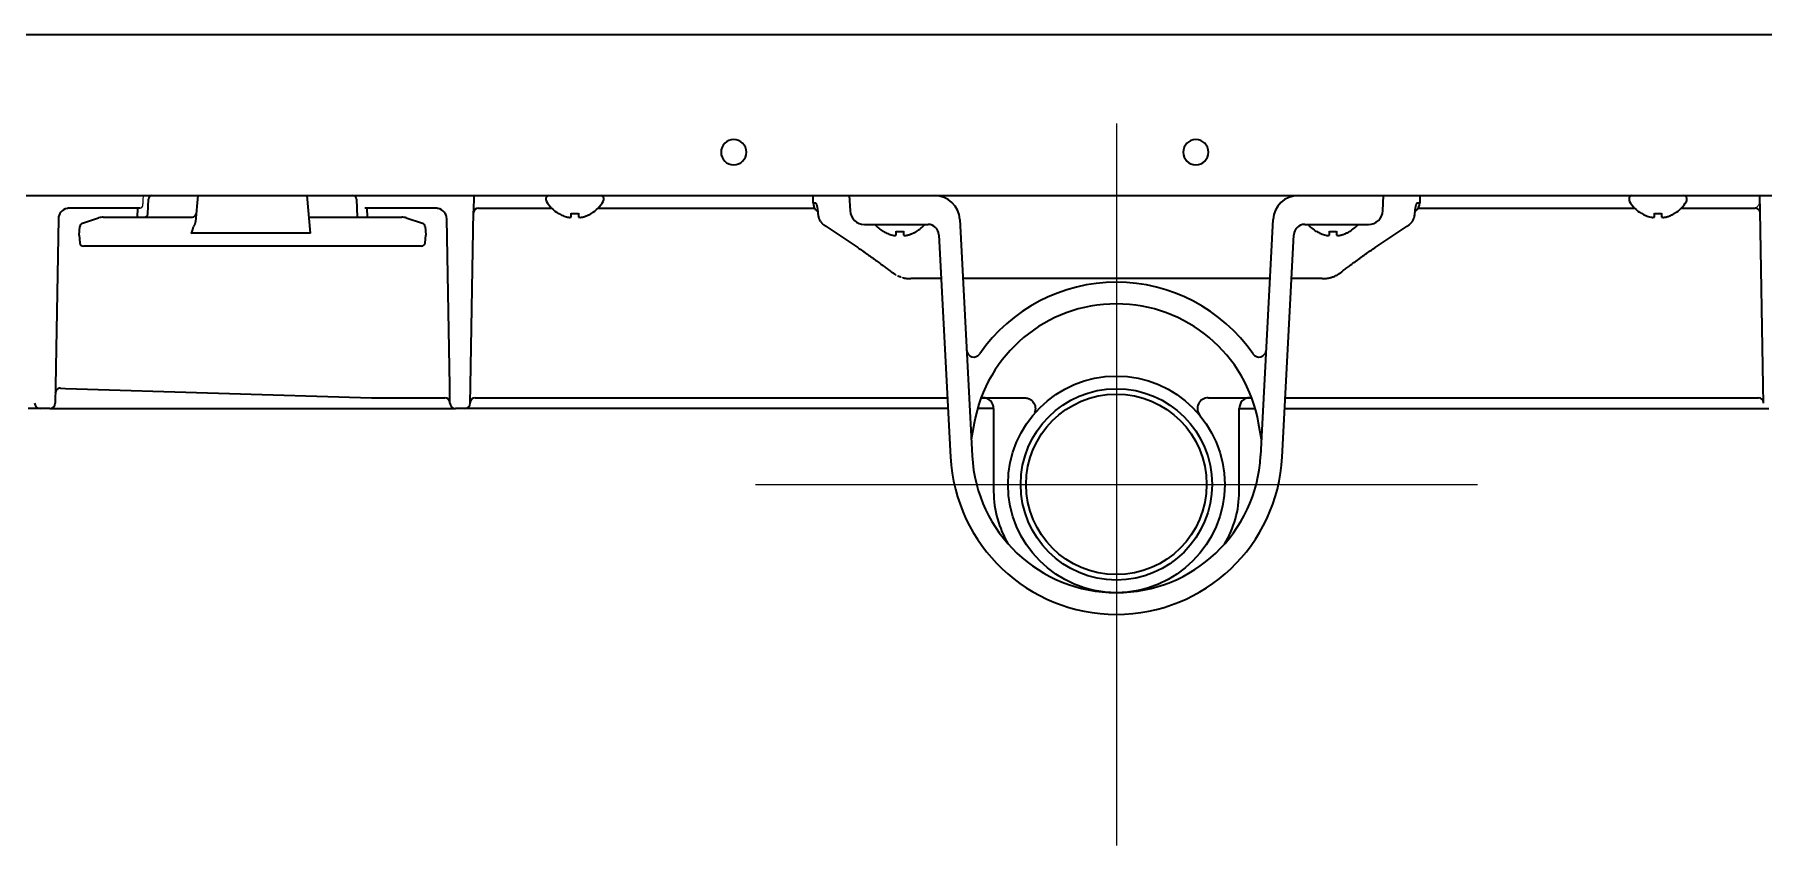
# Model space of a CAD drawing. Extents: x 5819 to 10669, y -850 to 3566.
# Drawn here: x 6100.7 to 6340.2, y 1280.8 to 1393.1 of the extents above; entities that cross this region are included whole.
import ezdxf

# ---------------------------------------------------------------- set-up
doc = ezdxf.new("R2010")
doc.units = 0
doc.header["$LTSCALE"] = 5
doc.layers.get('0').update_dxf_attribs({"linetype": 'CONTINUOUS', "lineweight": 0})
doc.layers.add('1', color=7, linetype='CONTINUOUS', true_color=0xffffff)

msp = doc.modelspace()

# ---------------------------------------------------------------- linework, layer by layer
at = {"color": 6}
for p, q in [((6250.57, 1380.83), (6250.57, 1280.83)), ((6200.57, 1330.83), (6300.57, 1330.83))]:
    msp.add_line(p, q, dxfattribs=at)
at = {"layer": '1', "color": 7, "linetype": 'Continuous', "lineweight": 35}
for p, q in [((5854.57, 1393.13), (6646.57, 1393.13)), ((5822.57, 1370.83), (6400.07, 1370.83)), ((6116.44, 1368.31), (6116.51, 1370.34)), ((6123.34, 1370.83), (6123.02, 1367.23)), ((6138.97, 1365.61), (6138.51, 1370.83)), ((6145.33, 1370.34), (6145.42, 1367.83)), ((6161.57, 1370.81), (6161.53, 1368.69)), ((6171.57, 1370.43), (6171.57, 1370.23)), ((6179.57, 1370.23), (6179.57, 1370.43)), ((6208.57, 1369.83), (6208.57, 1370.83)), ((6213.57, 1370.83), (6213.68, 1368.72)), ((6287.46, 1368.72), (6287.57, 1370.83)), ((6292.57, 1370.83), (6292.57, 1369.83)), ((6321.57, 1370.43), (6321.57, 1370.23)), ((6329.57, 1370.23), (6329.57, 1370.43)), ((6339.71, 1368.69), (6339.67, 1370.81)), ((6104.04, 1367.6), (6103.64, 1344.46)), ((6110.98, 1369.08), (6105.54, 1369.08)), ((6109.61, 1367.72), (6107.37, 1366.97)), ((6110.25, 1367.83), (6114.92, 1367.83)), ((6112.57, 1369.08), (6111.66, 1369.08)), ((6115.35, 1369.08), (6112.57, 1369.08)), ((6114.92, 1367.83), (6122.61, 1367.83)), ((6115.02, 1369.08), (6114.97, 1367.83)), ((6138.77, 1367.83), (6146.92, 1367.83)), ((6149.27, 1369.08), (6146.49, 1369.08)), ((6146.87, 1367.83), (6146.83, 1369.08)), ((6146.92, 1367.83), (6151.6, 1367.83)), ((6150.18, 1369.08), (6149.27, 1369.08)), ((6156.33, 1369.08), (6150.86, 1369.08)), ((6154.48, 1366.97), (6152.23, 1367.72)), ((6158.24, 1344.46), (6157.83, 1367.6)), ((6161.11, 1344.46), (6161.53, 1368.69)), ((6162.22, 1369.08), (6164.55, 1369.08)), ((6164.55, 1369.08), (6172.35, 1369.08)), ((6173.27, 1368.35), (6173.27, 1368.38)), ((6177.87, 1368.38), (6177.87, 1368.35)), ((6178.79, 1369.08), (6208.77, 1369.08)), ((6228.88, 1367.51), (6230.6, 1334.78)), ((6270.55, 1334.78), (6272.26, 1367.51)), ((6292.37, 1369.08), (6322.35, 1369.08)), ((6323.27, 1368.35), (6323.27, 1368.38)), ((6327.87, 1368.38), (6327.87, 1368.35)), ((6328.79, 1369.08), (6336.69, 1369.08)), ((6336.69, 1369.08), (6339.02, 1369.08)), ((6339.12, 1369.1), (6339.02, 1369.08)), ((6340.13, 1344.46), (6339.71, 1368.69)), ((6106.92, 1365.33), (6107.03, 1366.54)), ((6106.92, 1365.33), (6107.01, 1364.28)), ((6138.97, 1365.61), (6122.38, 1365.61)), ((6154.82, 1366.54), (6154.92, 1365.33)), ((6154.83, 1364.28), (6154.92, 1365.33)), ((6215.68, 1366.83), (6218.68, 1366.83)), ((6218.27, 1365.85), (6218.27, 1365.88)), ((6218.68, 1366.83), (6224.49, 1366.83)), ((6222.87, 1365.88), (6222.87, 1365.85)), ((6225.99, 1365.4), (6227.6, 1334.62)), ((6273.54, 1334.62), (6275.15, 1365.4)), ((6276.65, 1366.83), (6282.46, 1366.83)), ((6278.27, 1365.85), (6278.27, 1365.88)), ((6282.46, 1366.83), (6285.47, 1366.83)), ((6282.87, 1365.88), (6282.87, 1365.85)), ((6114.92, 1363.83), (6107.51, 1363.83)), ((6146.92, 1363.83), (6114.92, 1363.83)), ((6154.33, 1363.83), (6146.92, 1363.83)), ((6221, 1359.45), (6220.93, 1359.46)), ((6103.64, 1344.46), (6103.6, 1342.06)), ((6104.34, 1344.15), (6105.02, 1344.13)), ((6105.02, 1344.13), (6147.42, 1342.83)), ((6158.28, 1342.06), (6158.24, 1344.46)), ((6161.07, 1342.06), (6161.11, 1344.46)), ((6340.18, 1342.06), (6340.13, 1344.46)), ((6101.5, 1341.33), (6099.84, 1341.33)), ((6102.85, 1341.33), (6101.5, 1341.33)), ((6102.85, 1341.33), (6104.69, 1341.33)), ((6104.69, 1341.33), (6157.38, 1341.33)), ((6147.73, 1342.83), (6156.63, 1342.83)), ((6156.63, 1342.83), (6157.58, 1342.83)), ((6157.38, 1341.33), (6159.03, 1341.33)), ((6160.32, 1341.33), (6159.03, 1341.33)), ((6162.16, 1341.33), (6160.32, 1341.33)), ((6161.77, 1342.83), (6227.17, 1342.83)), ((6227.25, 1341.33), (6162.16, 1341.33)), ((6233.57, 1341.33), (6231.34, 1341.33)), ((6231.84, 1342.83), (6237.84, 1342.83)), ((6233.57, 1341.33), (6233.57, 1329.83)), ((6263.3, 1342.83), (6269.31, 1342.83)), ((6267.57, 1329.83), (6267.57, 1341.33)), ((6267.57, 1341.33), (6269.8, 1341.33)), ((6273.89, 1341.33), (6339.08, 1341.33)), ((6273.97, 1342.83), (6339.48, 1342.83)), ((6339.08, 1341.33), (6340.93, 1341.33)), ((6230.88, 1339.3), (6230.48, 1337.05)), ((6270.66, 1337.05), (6270.27, 1339.3))]:
    msp.add_line(p, q, dxfattribs=at)
for radius in [15, 13.25, 12.5]:
    msp.add_circle((6250.57, 1330.83), radius, dxfattribs=at)
for centre, radius, start, end in [((6197.57, 1376.83), 1.75, 0, 180), ((6197.57, 1376.83), 1.75, 180, 0), ((6261.57, 1376.83), 1.75, 0, 180), ((6261.57, 1376.83), 1.75, 180, 0), ((6117.01, 1370.33), 0.5, 90, 178), ((6144.84, 1370.33), 0.5, 2, 90), ((6171.97, 1370.43), 0.4, 90, 180), ((6171.97, 1370.23), 0.4, 180, 210.3012), ((6175.77, 1372.45), 4.8, 210.3012, 238.6273), ((6175.37, 1372.45), 4.8, 301.3727, 329.6988), ((6179.17, 1370.43), 0.4, 0, 90), ((6179.17, 1370.23), 0.4, 329.6988, 0), ((6210.07, 1369.83), 1.5, 180, 231.858), ((6225.39, 1367.33), 3.5, 3, 90), ((6275.76, 1367.33), 3.5, 90, 177), ((6291.07, 1369.83), 1.5, 308.1993, 0), ((6321.97, 1370.43), 0.4, 90, 180), ((6321.97, 1370.23), 0.4, 180, 210.3012), ((6325.77, 1372.45), 4.8, 210.3012, 238.6273), ((6325.37, 1372.45), 4.8, 301.3727, 329.6988), ((6329.17, 1370.43), 0.4, 0, 90), ((6329.17, 1370.23), 0.4, 329.6988, 0), ((6105.54, 1367.58), 1.5, 101.3798, 179), ((6110.25, 1365.83), 2, 90, 108.4349), ((6115.94, 1368.33), 0.5, 270, 358), ((6122.61, 1368.33), 0.5, 270, 355), ((6151.6, 1365.83), 2, 71.5651, 90), ((6156.33, 1367.58), 1.5, 1, 78.6202), ((6162.22, 1368.38), 0.7, 90, 179), ((6215.68, 1368.83), 2, 183, 270), ((6285.47, 1368.83), 2, 270, 357), ((6339.02, 1368.38), 0.7, 1.0001, 90), ((6107.53, 1366.5), 0.5, 108.4349, 175), ((6154.32, 1366.5), 0.5, 5, 71.5651), ((6220.77, 1369.95), 4.8, 220.5419, 238.6273), ((6220.37, 1369.95), 4.8, 301.3727, 319.4581), ((6224.49, 1365.33), 1.5, 3, 90), ((6276.65, 1365.33), 1.5, 90, 177), ((6280.77, 1369.95), 4.8, 220.5419, 238.6273), ((6280.37, 1369.95), 4.8, 301.3727, 319.4581), ((6107.51, 1364.33), 0.5, 185, 270), ((6154.33, 1364.33), 0.5, 270, 355), ((6250.57, 1335.83), 23, 34.6585, 145.3415), ((6250.57, 1335.83), 20, 10, 170), ((6230.83, 1349.47), 1, 183, 325.3415), ((6270.31, 1349.47), 1, 214.6585, 357), ((6104.32, 1343.45), 0.7, 88.243, 179), ((6101.5, 1342.08), 0.75, 181, 270), ((6102.85, 1342.08), 0.75, 270, 359), ((6157.58, 1342.13), 0.7, 1, 90), ((6159.03, 1342.08), 0.75, 181, 270), ((6160.32, 1342.08), 0.75, 270, 359), ((6161.77, 1342.13), 0.7, 90, 179), ((6232.07, 1341.33), 1.5, 0, 90), ((6263.3, 1341.33), 1.5, 90, 219.5212), ((6269.07, 1341.33), 1.5, 90, 180), ((6339.48, 1342.13), 0.7, 1, 90), ((6250.57, 1335.83), 23, 183, 357), ((6250.57, 1335.83), 20, 183, 357), ((6247.57, 1329.83), 14, 180, 211.2694), ((6253.57, 1329.83), 14, 328.7306, 0)]:
    msp.add_arc(centre, radius, start, end, dxfattribs=at)
at = {"layer": '1', "color": 51, "linetype": 'Continuous', "lineweight": 13}
msp.add_ellipse((6115.35, 1369.48), major_axis=(0, 0.4), ratio=0.994667, start_param=3.141593, end_param=4.660029, dxfattribs=at)
at = {"layer": '1', "color": 7, "linetype": 'Continuous', "lineweight": 35}
msp.add_ellipse((6122.74, 1369.71), major_axis=(0.36, 4.1), ratio=0.121482, start_param=3.152266, end_param=3.833542, dxfattribs=at)
at = {"layer": '1', "color": 51, "linetype": 'Continuous', "lineweight": 13}
for points, knots in [([(6115.75, 1369.46), (6115.76, 1369.67), (6115.77, 1369.89), (6115.79, 1370.11), (6115.79, 1370.11), (6115.8, 1370.33), (6115.81, 1370.55), (6115.82, 1370.77)], [0, 0, 0, 0, 0.499999, 0.499999, 0.500496, 0.500496, 1, 1, 1, 1]), ([(6339.69, 1370.06), (6339.69, 1370), (6339.68, 1369.87), (6339.61, 1369.68), (6339.52, 1369.51), (6339.42, 1369.37), (6339.33, 1369.26), (6339.24, 1369.18), (6339.17, 1369.13), (6339.13, 1369.11), (6339.12, 1369.1)], [0, 0, 0, 0, 0.158676, 0.322701, 0.48023, 0.619492, 0.742278, 0.85067, 0.947398, 1, 1, 1, 1])]:
    msp.add_open_spline(points, degree=3, knots=knots, dxfattribs=at)
at = {"layer": '1', "color": 7, "linetype": 'Continuous', "lineweight": 35}
for points, knots in [([(6208.57, 1369.83), (6208.57, 1369.83), (6208.57, 1369.83), (6208.57, 1369.83), (6208.58, 1369.83), (6208.59, 1369.83), (6208.62, 1369.83), (6208.69, 1369.83), (6208.77, 1369.83), (6208.86, 1369.83)], [0, 0, 0, 0, 0.061127, 0.061127, 0.123719, 0.248902, 0.499268, 0.499268, 1, 1, 1, 1]), ([(6208.86, 1369.83), (6208.88, 1369.83), (6208.91, 1369.81), (6208.95, 1369.76), (6208.97, 1369.72), (6208.97, 1369.71), (6208.98, 1369.69), (6209, 1369.66), (6209.01, 1369.63), (6209.04, 1369.56), (6209.05, 1369.5), (6209.08, 1369.42), (6209.08, 1369.41), (6209.09, 1369.37), (6209.09, 1369.36), (6209.11, 1369.3), (6209.12, 1369.23), (6209.14, 1369.15), (6209.15, 1369.08), (6209.15, 1369.06), (6209.16, 1369.02), (6209.17, 1369), (6209.18, 1368.89), (6209.2, 1368.79), (6209.21, 1368.64), (6209.22, 1368.59), (6209.22, 1368.51), (6209.23, 1368.49), (6209.23, 1368.43), (6209.23, 1368.41), (6209.23, 1368.38)], [0, 0, 0, 0, 0.125, 0.25, 0.25, 0.28125, 0.28125, 0.3125, 0.375, 0.375, 0.5, 0.5, 0.53125, 0.53125, 0.5625, 0.5625, 0.625, 0.6875, 0.6875, 0.71875, 0.71875, 0.75, 0.75, 0.875, 0.875, 0.9375, 0.9375, 0.96875, 0.96875, 1, 1, 1, 1]), ([(6291.91, 1368.38), (6291.92, 1368.43), (6291.92, 1368.49), (6291.93, 1368.59), (6291.93, 1368.64), (6291.95, 1368.79), (6291.96, 1368.88), (6291.98, 1369), (6291.98, 1369.02), (6291.99, 1369.06), (6292, 1369.13), (6292.01, 1369.19), (6292.03, 1369.25), (6292.03, 1369.26), (6292.04, 1369.3), (6292.04, 1369.32), (6292.06, 1369.37), (6292.06, 1369.41), (6292.09, 1369.5), (6292.11, 1369.56), (6292.14, 1369.63), (6292.14, 1369.65), (6292.16, 1369.68), (6292.16, 1369.69), (6292.17, 1369.71), (6292.18, 1369.72), (6292.2, 1369.76), (6292.22, 1369.78), (6292.24, 1369.81), (6292.25, 1369.82), (6292.27, 1369.82), (6292.28, 1369.83), (6292.28, 1369.83)], [0, 0, 0, 0, 0.0625, 0.0625, 0.125, 0.125, 0.25, 0.25, 0.28125, 0.28125, 0.3125, 0.375, 0.375, 0.40625, 0.40625, 0.4375, 0.4375, 0.5, 0.5, 0.625, 0.625, 0.6875, 0.6875, 0.71875, 0.71875, 0.75, 0.75, 0.875, 0.875, 0.9375, 0.9375, 1, 1, 1, 1]), ([(6292.28, 1369.83), (6292.38, 1369.83), (6292.45, 1369.83), (6292.51, 1369.83), (6292.52, 1369.83), (6292.54, 1369.83), (6292.55, 1369.83), (6292.57, 1369.83), (6292.57, 1369.83), (6292.57, 1369.83)], [0, 0, 0, 0, 0.501041, 0.501041, 0.626301, 0.626301, 0.751561, 0.751561, 1, 1, 1, 1]), ([(6105.54, 1369.08), (6105.49, 1369.08), (6105.44, 1369.07), (6105.34, 1369.06), (6105.29, 1369.06), (6105.25, 1369.05)], [0, 0, 0, 0, 0.5, 0.5, 1, 1, 1, 1]), ([(6111.66, 1369.08), (6111.61, 1369.08), (6111.55, 1369.08), (6111.44, 1369.08), (6111.39, 1369.08), (6111.3, 1369.08), (6111.27, 1369.08), (6111.21, 1369.08), (6111.19, 1369.08), (6111.1, 1369.08), (6111.04, 1369.08), (6110.98, 1369.08)], [0, 0, 0, 0, 0.25, 0.25, 0.5, 0.5, 0.625, 0.625, 0.75, 0.75, 1, 1, 1, 1]), ([(6123.02, 1367.23), (6123.02, 1367.17), (6123, 1367.11), (6122.98, 1367.02), (6122.97, 1366.99), (6122.94, 1366.93), (6122.93, 1366.9), (6122.91, 1366.84), (6122.89, 1366.82), (6122.87, 1366.76), (6122.85, 1366.73), (6122.83, 1366.67), (6122.82, 1366.65), (6122.79, 1366.59), (6122.78, 1366.56), (6122.78, 1366.53)], [0, 0, 0, 0, 0.25, 0.25, 0.375, 0.375, 0.5, 0.5, 0.625, 0.625, 0.75, 0.75, 0.875, 0.875, 1, 1, 1, 1]), ([(6150.86, 1369.08), (6150.81, 1369.08), (6150.75, 1369.08), (6150.63, 1369.08), (6150.57, 1369.08), (6150.46, 1369.08), (6150.4, 1369.08), (6150.32, 1369.08), (6150.29, 1369.08), (6150.24, 1369.08), (6150.21, 1369.08), (6150.18, 1369.08)], [0, 0, 0, 0, 0.25, 0.25, 0.5, 0.5, 0.75, 0.75, 0.875, 0.875, 1, 1, 1, 1]), ([(6156.63, 1369.05), (6156.58, 1369.06), (6156.53, 1369.06), (6156.43, 1369.07), (6156.38, 1369.08), (6156.33, 1369.08)], [0, 0, 0, 0, 0.5, 0.5, 1, 1, 1, 1]), ([(6173.27, 1368.38), (6173.48, 1368.26), (6173.69, 1368.15), (6174.01, 1368.01), (6174.12, 1367.97), (6174.34, 1367.89), (6174.46, 1367.86), (6174.57, 1367.83)], [0, 0, 0, 0, 0.5, 0.5, 0.75, 0.75, 1, 1, 1, 1]), ([(6176.07, 1368.38), (6176.07, 1368.26), (6176.07, 1368.15), (6176.07, 1368.01), (6176.07, 1367.97), (6176.07, 1367.89), (6176.07, 1367.86), (6176.07, 1367.83)], [0, 0, 0, 0, 0.5, 0.5, 0.75, 0.75, 1, 1, 1, 1]), ([(6209.23, 1368.38), (6209.24, 1368.3), (6209.25, 1368.14), (6209.28, 1367.98), (6209.3, 1367.88), (6209.31, 1367.86), (6209.32, 1367.82), (6209.34, 1367.76), (6209.36, 1367.7), (6209.4, 1367.59), (6209.44, 1367.52), (6209.51, 1367.38), (6209.55, 1367.31), (6209.62, 1367.21), (6209.65, 1367.17), (6209.7, 1367.11), (6209.72, 1367.08), (6209.8, 1366.99), (6209.86, 1366.93), (6209.95, 1366.85), (6209.98, 1366.83), (6210.04, 1366.78), (6210.08, 1366.75), (6210.11, 1366.73)], [0, 0, 0, 0, 0.125, 0.25, 0.25, 0.28125, 0.28125, 0.3125, 0.375, 0.375, 0.5, 0.5, 0.625, 0.625, 0.6875, 0.6875, 0.75, 0.75, 0.875, 0.875, 0.9375, 0.9375, 1, 1, 1, 1]), ([(6291.04, 1366.73), (6291.1, 1366.77), (6291.23, 1366.87), (6291.34, 1366.99), (6291.42, 1367.08), (6291.45, 1367.11), (6291.5, 1367.18), (6291.52, 1367.21), (6291.59, 1367.31), (6291.68, 1367.44), (6291.74, 1367.59), (6291.78, 1367.69), (6291.79, 1367.71), (6291.8, 1367.75), (6291.82, 1367.8), (6291.84, 1367.86), (6291.87, 1367.98), (6291.88, 1368.06), (6291.9, 1368.22), (6291.91, 1368.3), (6291.91, 1368.38)], [0, 0, 0, 0, 0.125, 0.25, 0.25, 0.3125, 0.3125, 0.375, 0.375, 0.5, 0.625, 0.625, 0.65625, 0.65625, 0.6875, 0.75, 0.75, 0.875, 0.875, 1, 1, 1, 1]), ([(6323.27, 1368.38), (6323.48, 1368.26), (6323.69, 1368.15), (6324.01, 1368.01), (6324.12, 1367.97), (6324.34, 1367.89), (6324.46, 1367.86), (6324.57, 1367.83)], [0, 0, 0, 0, 0.5, 0.5, 0.75, 0.75, 1, 1, 1, 1]), ([(6326.07, 1368.38), (6326.07, 1368.26), (6326.07, 1368.15), (6326.07, 1368.01), (6326.07, 1367.97), (6326.07, 1367.89), (6326.07, 1367.86), (6326.07, 1367.83)], [0, 0, 0, 0, 0.5, 0.5, 0.75, 0.75, 1, 1, 1, 1]), ([(6218.27, 1365.88), (6218.48, 1365.76), (6218.69, 1365.65), (6219.01, 1365.51), (6219.12, 1365.47), (6219.34, 1365.39), (6219.46, 1365.36), (6219.57, 1365.33)], [0, 0, 0, 0, 0.5, 0.5, 0.75, 0.75, 1, 1, 1, 1]), ([(6221.07, 1365.88), (6221.07, 1365.76), (6221.07, 1365.65), (6221.07, 1365.51), (6221.07, 1365.47), (6221.07, 1365.39), (6221.07, 1365.36), (6221.07, 1365.33)], [0, 0, 0, 0, 0.5, 0.5, 0.75, 0.75, 1, 1, 1, 1]), ([(6278.27, 1365.88), (6278.48, 1365.76), (6278.69, 1365.65), (6279.01, 1365.51), (6279.12, 1365.47), (6279.34, 1365.39), (6279.46, 1365.36), (6279.57, 1365.33)], [0, 0, 0, 0, 0.5, 0.5, 0.75, 0.75, 1, 1, 1, 1]), ([(6281.07, 1365.88), (6281.07, 1365.76), (6281.07, 1365.65), (6281.07, 1365.51), (6281.07, 1365.47), (6281.07, 1365.39), (6281.07, 1365.36), (6281.07, 1365.33)], [0, 0, 0, 0, 0.5, 0.5, 0.75, 0.75, 1, 1, 1, 1]), ([(6214.74, 1363.63), (6214.97, 1363.47), (6215.2, 1363.32), (6215.65, 1363.01), (6215.87, 1362.86), (6216.31, 1362.55), (6216.53, 1362.4), (6216.85, 1362.17), (6216.95, 1362.09), (6217.11, 1361.97), (6217.16, 1361.94), (6217.27, 1361.86), (6217.32, 1361.82), (6217.57, 1361.63), (6217.77, 1361.49), (6218.01, 1361.31), (6218.06, 1361.27), (6218.16, 1361.2), (6218.3, 1361.09), (6218.44, 1360.99), (6218.7, 1360.78), (6218.87, 1360.65), (6219.11, 1360.47), (6219.19, 1360.41), (6219.3, 1360.32), (6219.34, 1360.29), (6219.4, 1360.25), (6219.42, 1360.23), (6219.46, 1360.2), (6219.47, 1360.19), (6219.48, 1360.18), (6219.48, 1360.18), (6219.48, 1360.18), (6219.49, 1360.18), (6219.49, 1360.18)], [0, 0, 0, 0, 0.125, 0.125, 0.25, 0.25, 0.375, 0.375, 0.4375, 0.4375, 0.46875, 0.46875, 0.5, 0.5, 0.625, 0.625, 0.65625, 0.65625, 0.6875, 0.75, 0.75, 0.875, 0.875, 0.9375, 0.9375, 0.96875, 0.96875, 0.984375, 0.992188, 0.996094, 0.998047, 0.999023, 0.999023, 1, 1, 1, 1]), ([(6281.66, 1360.18), (6281.66, 1360.18), (6281.66, 1360.18), (6281.67, 1360.18), (6281.67, 1360.19), (6281.69, 1360.2), (6281.7, 1360.21), (6281.73, 1360.23), (6281.75, 1360.25), (6281.8, 1360.29), (6281.84, 1360.32), (6281.95, 1360.41), (6282.03, 1360.47), (6282.27, 1360.65), (6282.44, 1360.78), (6282.71, 1360.98), (6282.8, 1361.05), (6282.94, 1361.16), (6282.98, 1361.19), (6283.08, 1361.27), (6283.13, 1361.3), (6283.37, 1361.48), (6283.57, 1361.63), (6283.88, 1361.86), (6283.98, 1361.93), (6284.19, 1362.09), (6284.29, 1362.16), (6284.61, 1362.39), (6285.04, 1362.7), (6285.49, 1363.01), (6285.77, 1363.2), (6285.83, 1363.24), (6285.94, 1363.32), (6286, 1363.36), (6286.17, 1363.47), (6286.29, 1363.55), (6286.4, 1363.63)], [0, 0, 0, 0, 0.001953, 0.001953, 0.003906, 0.007813, 0.015625, 0.015625, 0.03125, 0.03125, 0.0625, 0.0625, 0.125, 0.125, 0.25, 0.25, 0.3125, 0.3125, 0.34375, 0.34375, 0.375, 0.375, 0.5, 0.5, 0.5625, 0.5625, 0.625, 0.625, 0.75, 0.875, 0.875, 0.90625, 0.90625, 0.9375, 0.9375, 1, 1, 1, 1]), ([(6220.09, 1359.8), (6220.08, 1359.8), (6220.07, 1359.8), (6220.04, 1359.82), (6220.02, 1359.83), (6219.97, 1359.86), (6219.9, 1359.9), (6219.83, 1359.94), (6219.73, 1360), (6219.68, 1360.04), (6219.59, 1360.1), (6219.54, 1360.14), (6219.49, 1360.18)], [0, 0, 0, 0, 0.046022, 0.046022, 0.165269, 0.165269, 0.284516, 0.523011, 0.523011, 0.761505, 0.761505, 1, 1, 1, 1]), ([(6280.15, 1359.45), (6280.15, 1359.45), (6280.15, 1359.45), (6280.16, 1359.45), (6280.17, 1359.45), (6280.2, 1359.46), (6280.23, 1359.47), (6280.29, 1359.48), (6280.31, 1359.49), (6280.34, 1359.5), (6280.36, 1359.5), (6280.38, 1359.51), (6280.4, 1359.52), (6280.46, 1359.54), (6280.53, 1359.56), (6280.67, 1359.62), (6280.74, 1359.65), (6280.9, 1359.72), (6280.99, 1359.76), (6281.1, 1359.82), (6281.13, 1359.83), (6281.17, 1359.86), (6281.24, 1359.9), (6281.32, 1359.94), (6281.41, 1360), (6281.46, 1360.04), (6281.56, 1360.1), (6281.61, 1360.14), (6281.66, 1360.18)], [0, 0, 0, 0, 0.031042, 0.062299, 0.124812, 0.124812, 0.249839, 0.249839, 0.312353, 0.312353, 0.343609, 0.343609, 0.374866, 0.374866, 0.499893, 0.499893, 0.62492, 0.62492, 0.749946, 0.749946, 0.781203, 0.781203, 0.81246, 0.874973, 0.874973, 0.937487, 0.937487, 1, 1, 1, 1]), ([(6220.74, 1359.52), (6220.74, 1359.52), (6220.74, 1359.52), (6220.68, 1359.54), (6220.62, 1359.56), (6220.48, 1359.62), (6220.4, 1359.65), (6220.32, 1359.69), (6220.31, 1359.69), (6220.3, 1359.69)], [0, 0, 0, 0, 0.011843, 0.011843, 0.487352, 0.487352, 0.962861, 0.962861, 1, 1, 1, 1]), ([(6226.22, 1359.33), (6226.21, 1359.33), (6225.89, 1359.33), (6225.29, 1359.33), (6224.51, 1359.33), (6223.83, 1359.33), (6223.25, 1359.33), (6222.77, 1359.33), (6222.4, 1359.33), (6222.15, 1359.33), (6222.09, 1359.33), (6222.09, 1359.33)], [0, 0, 0, 0, 0.003431, 0.119283, 0.235084, 0.351142, 0.468532, 0.588635, 0.714188, 0.850884, 1, 1, 1, 1]), ([(6271.93, 1359.33), (6271.78, 1359.33), (6271.23, 1359.33), (6270.24, 1359.33), (6268.91, 1359.33), (6267.51, 1359.33), (6266.04, 1359.33), (6264.5, 1359.33), (6262.89, 1359.33), (6261.23, 1359.33), (6259.52, 1359.33), (6257.74, 1359.33), (6255.93, 1359.33), (6254.07, 1359.33), (6252.19, 1359.33), (6250.31, 1359.33), (6248.43, 1359.33), (6246.56, 1359.33), (6244.72, 1359.33), (6242.92, 1359.33), (6241.18, 1359.33), (6239.48, 1359.33), (6237.84, 1359.33), (6236.26, 1359.33), (6234.75, 1359.33), (6233.3, 1359.33), (6231.92, 1359.33), (6230.6, 1359.33), (6229.72, 1359.33), (6229.27, 1359.33), (6229.22, 1359.33)], [0, 0, 0, 0, 0.013466, 0.049839, 0.086259, 0.122752, 0.159434, 0.196428, 0.233746, 0.271365, 0.309369, 0.347884, 0.38693, 0.426373, 0.465969, 0.50556, 0.545156, 0.584674, 0.623829, 0.662434, 0.70054, 0.738259, 0.775637, 0.812678, 0.8494, 0.885897, 0.922305, 0.958681, 0.995013, 1, 1, 1, 1]), ([(6279.06, 1359.33), (6279.06, 1359.33), (6279.03, 1359.33), (6278.9, 1359.33), (6278.63, 1359.33), (6278.25, 1359.33), (6277.76, 1359.33), (6277.16, 1359.33), (6276.46, 1359.33), (6275.71, 1359.33), (6275.18, 1359.33), (6274.93, 1359.33)], [0, 0, 0, 0, 0.080781, 0.20409, 0.323904, 0.441481, 0.558151, 0.674654, 0.791086, 0.907356, 1, 1, 1, 1]), ([(6279.06, 1359.33), (6279.24, 1359.33), (6279.42, 1359.34), (6279.78, 1359.38), (6279.97, 1359.41), (6280.15, 1359.45)], [0, 0, 0, 0, 0.5, 0.5, 1, 1, 1, 1]), ([(6237.8, 1342.81), (6237.96, 1342.82), (6238.29, 1342.79), (6238.77, 1342.55), (6239.13, 1342.15), (6239.31, 1341.72), (6239.36, 1341.34), (6239.33, 1341.04), (6239.27, 1340.87), (6239.25, 1340.8)], [0, 0, 0, 0, 0.156169, 0.340818, 0.539464, 0.693283, 0.820773, 0.928464, 1, 1, 1, 1])]:
    msp.add_open_spline(points, degree=3, knots=knots, dxfattribs=at)
for points in [[(6174.57, 1367.83), (6174.6, 1367.83), (6174.64, 1367.82), (6174.72, 1367.82), (6174.79, 1367.81), (6174.86, 1367.81), (6174.93, 1367.82), (6175, 1367.82), (6175.05, 1367.83), (6175.07, 1367.83)], [(6175.07, 1367.83), (6175.07, 1367.84), (6175.07, 1367.87), (6175.07, 1367.92), (6175.07, 1367.98), (6175.07, 1368.04), (6175.07, 1368.11), (6175.07, 1368.18), (6175.07, 1368.27), (6175.07, 1368.34), (6175.07, 1368.38)], [(6175.07, 1368.38), (6175.24, 1368.36), (6175.57, 1368.34), (6175.91, 1368.36), (6176.07, 1368.38)], [(6176.07, 1367.83), (6176.1, 1367.83), (6176.15, 1367.82), (6176.22, 1367.82), (6176.3, 1367.81), (6176.37, 1367.81), (6176.43, 1367.82), (6176.5, 1367.82), (6176.55, 1367.83), (6176.57, 1367.83)], [(6176.57, 1367.83), (6176.63, 1367.84), (6176.74, 1367.87), (6176.9, 1367.92), (6177.06, 1367.98), (6177.21, 1368.04), (6177.36, 1368.11), (6177.52, 1368.18), (6177.69, 1368.27), (6177.81, 1368.34), (6177.87, 1368.38)], [(6324.57, 1367.83), (6324.6, 1367.83), (6324.64, 1367.82), (6324.72, 1367.82), (6324.79, 1367.81), (6324.86, 1367.81), (6324.93, 1367.82), (6325, 1367.82), (6325.05, 1367.83), (6325.07, 1367.83)], [(6325.07, 1367.83), (6325.07, 1367.84), (6325.07, 1367.87), (6325.07, 1367.92), (6325.07, 1367.98), (6325.07, 1368.04), (6325.07, 1368.11), (6325.07, 1368.18), (6325.07, 1368.27), (6325.07, 1368.34), (6325.07, 1368.38)], [(6325.07, 1368.38), (6325.24, 1368.36), (6325.57, 1368.34), (6325.91, 1368.36), (6326.07, 1368.38)], [(6326.07, 1367.83), (6326.1, 1367.83), (6326.15, 1367.82), (6326.22, 1367.82), (6326.3, 1367.81), (6326.37, 1367.81), (6326.43, 1367.82), (6326.5, 1367.82), (6326.55, 1367.83), (6326.57, 1367.83)], [(6326.57, 1367.83), (6326.63, 1367.84), (6326.74, 1367.87), (6326.9, 1367.92), (6327.06, 1367.98), (6327.21, 1368.04), (6327.36, 1368.11), (6327.52, 1368.18), (6327.69, 1368.27), (6327.81, 1368.34), (6327.87, 1368.38)], [(6210.11, 1366.73), (6210.18, 1366.68), (6210.25, 1366.64), (6210.32, 1366.59)], [(6210.32, 1366.59), (6211.8, 1365.6), (6213.27, 1364.62), (6214.74, 1363.63)], [(6219.57, 1365.33), (6219.6, 1365.33), (6219.64, 1365.32), (6219.72, 1365.32), (6219.79, 1365.31), (6219.86, 1365.31), (6219.93, 1365.32), (6220, 1365.32), (6220.05, 1365.33), (6220.07, 1365.33)], [(6220.07, 1365.33), (6220.07, 1365.34), (6220.07, 1365.37), (6220.07, 1365.42), (6220.07, 1365.48), (6220.07, 1365.54), (6220.07, 1365.61), (6220.07, 1365.68), (6220.07, 1365.77), (6220.07, 1365.84), (6220.07, 1365.88)], [(6220.07, 1365.88), (6220.24, 1365.86), (6220.57, 1365.84), (6220.91, 1365.86), (6221.07, 1365.88)], [(6221.07, 1365.33), (6221.1, 1365.33), (6221.15, 1365.32), (6221.22, 1365.32), (6221.3, 1365.31), (6221.37, 1365.31), (6221.43, 1365.32), (6221.5, 1365.32), (6221.55, 1365.33), (6221.57, 1365.33)], [(6221.57, 1365.33), (6221.63, 1365.34), (6221.74, 1365.37), (6221.9, 1365.42), (6222.06, 1365.48), (6222.21, 1365.54), (6222.36, 1365.61), (6222.52, 1365.68), (6222.69, 1365.77), (6222.81, 1365.84), (6222.87, 1365.88)], [(6279.57, 1365.33), (6279.6, 1365.33), (6279.64, 1365.32), (6279.72, 1365.32), (6279.79, 1365.31), (6279.86, 1365.31), (6279.93, 1365.32), (6280, 1365.32), (6280.05, 1365.33), (6280.07, 1365.33)], [(6280.07, 1365.33), (6280.07, 1365.34), (6280.07, 1365.37), (6280.07, 1365.42), (6280.07, 1365.48), (6280.07, 1365.54), (6280.07, 1365.61), (6280.07, 1365.68), (6280.07, 1365.77), (6280.07, 1365.84), (6280.07, 1365.88)], [(6280.07, 1365.88), (6280.24, 1365.86), (6280.57, 1365.84), (6280.91, 1365.86), (6281.07, 1365.88)], [(6281.07, 1365.33), (6281.1, 1365.33), (6281.15, 1365.32), (6281.22, 1365.32), (6281.3, 1365.31), (6281.37, 1365.31), (6281.43, 1365.32), (6281.5, 1365.32), (6281.55, 1365.33), (6281.57, 1365.33)], [(6281.57, 1365.33), (6281.63, 1365.34), (6281.74, 1365.37), (6281.9, 1365.42), (6282.06, 1365.48), (6282.21, 1365.54), (6282.36, 1365.61), (6282.52, 1365.68), (6282.69, 1365.77), (6282.81, 1365.84), (6282.87, 1365.88)], [(6286.4, 1363.63), (6287.88, 1364.62), (6289.35, 1365.6), (6290.82, 1366.59)], [(6290.82, 1366.59), (6290.89, 1366.64), (6290.97, 1366.68), (6291.04, 1366.73)], [(6147.42, 1342.83), (6147.52, 1342.83), (6147.62, 1342.83), (6147.73, 1342.83)]]:
    msp.add_open_spline(points, degree=3, dxfattribs=at)
msp.add_rational_spline([(6221, 1359.45), (6221.35, 1359.37), (6221.72, 1359.33), (6222.09, 1359.33), (6222.09, 1359.33), (6222.09, 1359.33)], [1, 0.995974172579, 0.995974172579, 1, 1, 1], degree=3, knots=[0, 0, 0, 0, 0.999938, 0.999938, 1, 1, 1, 1], dxfattribs=at)

doc.saveas('drawing.dxf')
